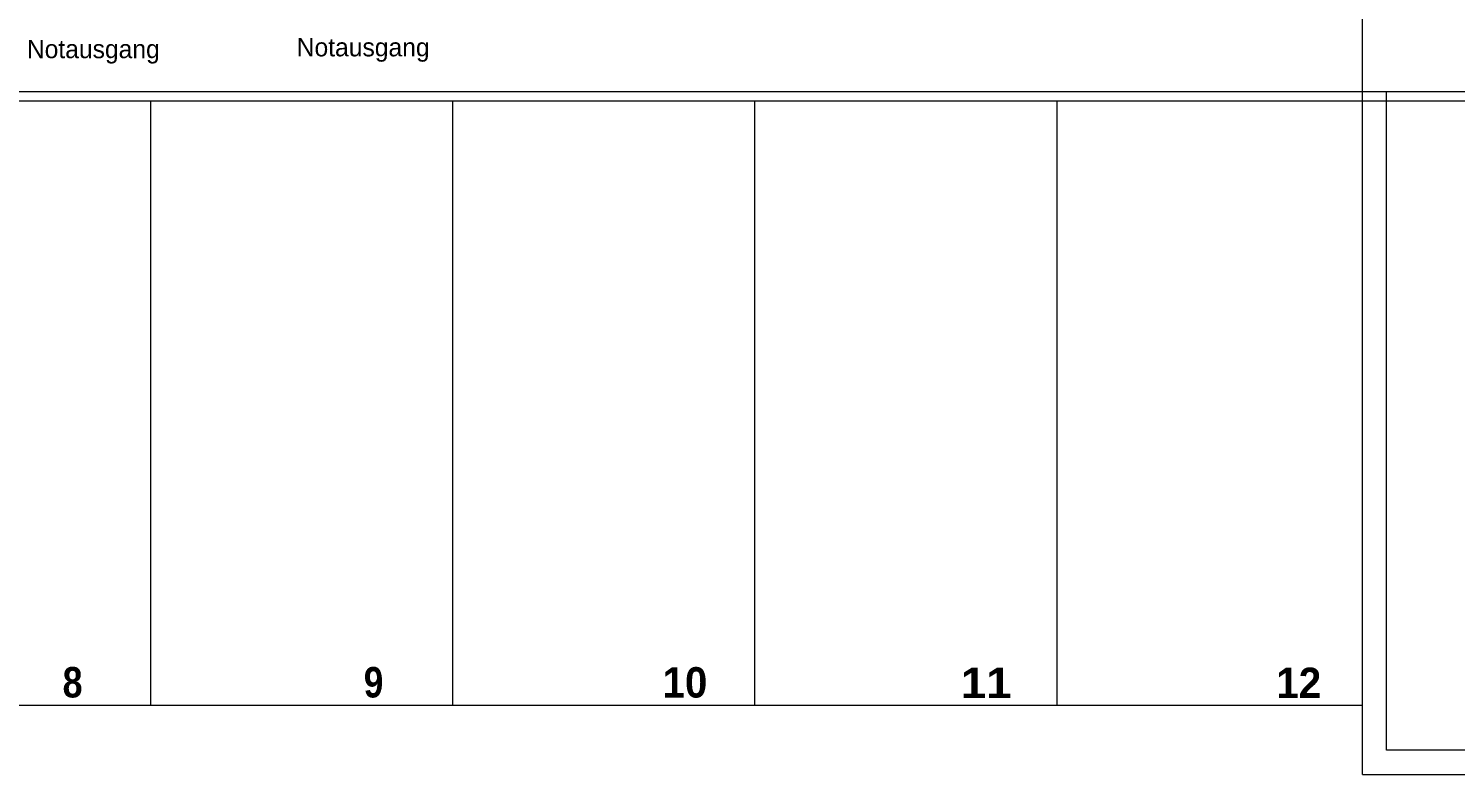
# Model space of a CAD drawing. Header units: inches. Extents: x 50200 to 250609, y 23637 to 115190.
# Drawn here: x 196906 to 208713, y 71500 to 77671 of the extents above; entities that cross this region are included whole.
import ezdxf

# ---------------------------------------------------------------- set-up
doc = ezdxf.new("R2010")
doc.units = ezdxf.units.IN
doc.header["$LTSCALE"] = 200
doc.header["$MEASUREMENT"] = 0
doc.linetypes.add('Volllinie', pattern=[0])
doc.layers.add('Grundebene', color=7, linetype='Continuous')
doc.styles.add('ARIAL', font='arial.ttf', dxfattribs={"height": 0.2})
doc.styles.add('ARIAL-FETT', font='arialbd.ttf', dxfattribs={"height": 0.2})

# ---------------------------------------------------------------- blocks, each defined once
blk = doc.blocks.new('MText_1-1AEA')
at = {"layer": 'Grundebene', "color": 18, "lineweight": 18, "true_color": 0x000000, "style": 'ARIAL-FETT', "width": 0.949958}
blk.add_text('12', height=251.7, dxfattribs=at).set_placement((207231, 72132))
blk = doc.blocks.new('MText_2-1AED')
at = {"layer": 'Grundebene', "color": 18, "lineweight": 18, "true_color": 0x000000, "style": 'ARIAL-FETT', "width": 1.07271}
blk.add_text('11', height=251.7, dxfattribs=at).set_placement((204620, 72132))
blk = doc.blocks.new('MText_3-1AF0')
at = {"layer": 'Grundebene', "color": 18, "lineweight": 18, "true_color": 0x000000, "style": 'ARIAL-FETT', "width": 0.949266}
blk.add_text('10', height=251.7, dxfattribs=at).set_placement((202152, 72136))
blk = doc.blocks.new('MText_4-1AF3')
at = {"layer": 'Grundebene', "color": 18, "lineweight": 18, "true_color": 0x000000, "style": 'ARIAL-FETT', "width": 0.829599}
blk.add_text('9', height=252, dxfattribs=at).set_placement((199680, 72137))
blk = doc.blocks.new('MText_5-1AF6')
at = {"layer": 'Grundebene', "color": 18, "lineweight": 18, "true_color": 0x000000, "style": 'ARIAL-FETT', "width": 0.842226}
blk.add_text('8', height=252, dxfattribs=at).set_placement((197188, 72137))
blk = doc.blocks.new('Gruppe-40-1ADD')
at = {"layer": 'Grundebene', "color": 18, "linetype": 'Volllinie', "lineweight": 13, "true_color": 0x000000}
for p, q in [((197914, 77070), (197914, 72070)), ((200414, 77070), (200414, 72070)), ((202914, 77070), (202914, 72070)), ((205414, 77070), (205414, 72070)), ((207943, 72070), (177970, 72070))]:
    blk.add_line(p, q, dxfattribs=at)
at = {"layer": 'Grundebene'}
for name in ['MText_5-1AF6', 'MText_4-1AF3', 'MText_3-1AF0', 'MText_2-1AED', 'MText_1-1AEA']:
    blk.add_blockref(name, (0, 0), dxfattribs=at)
blk = doc.blocks.new('MText_1336-29CB')
at = {"layer": 'Grundebene', "color": 18, "lineweight": 18, "true_color": 0x000000, "style": 'ARIAL', "width": 0.966858}
blk.add_text('Notausgang', height=151, dxfattribs=at).set_placement((199125, 77441))
blk = doc.blocks.new('MText_2501-2CF0')
at = {"layer": 'Grundebene', "color": 18, "lineweight": 18, "true_color": 0x000000, "style": 'ARIAL', "width": 0.966858}
blk.add_text('Notausgang', height=151, dxfattribs=at).set_placement((196892, 77426))

msp = doc.modelspace()

# ---------------------------------------------------------------- linework, layer by layer
at = {"layer": 'Grundebene', "color": 18, "linetype": 'Volllinie', "lineweight": 13, "true_color": 0x000000}
for q in [(207943, 77750), (221717, 71500)]:
    msp.add_line((207943, 71500), q, dxfattribs=at)
for points in [[(177970, 77150), (220623, 77150), (220623, 77070), (177970, 77070), (177970, 77150)], [(208143, 77150), (220623, 77150), (220623, 71700), (208143, 71700), (208143, 77150)]]:
    msp.add_lwpolyline(points, dxfattribs=at)

# ---------------------------------------------------------------- block references
at = {"layer": 'Grundebene'}
for name in ['MText_2501-2CF0', 'MText_1336-29CB', 'Gruppe-40-1ADD']:
    msp.add_blockref(name, (0, 0), dxfattribs=at)

doc.saveas('drawing.dxf')
